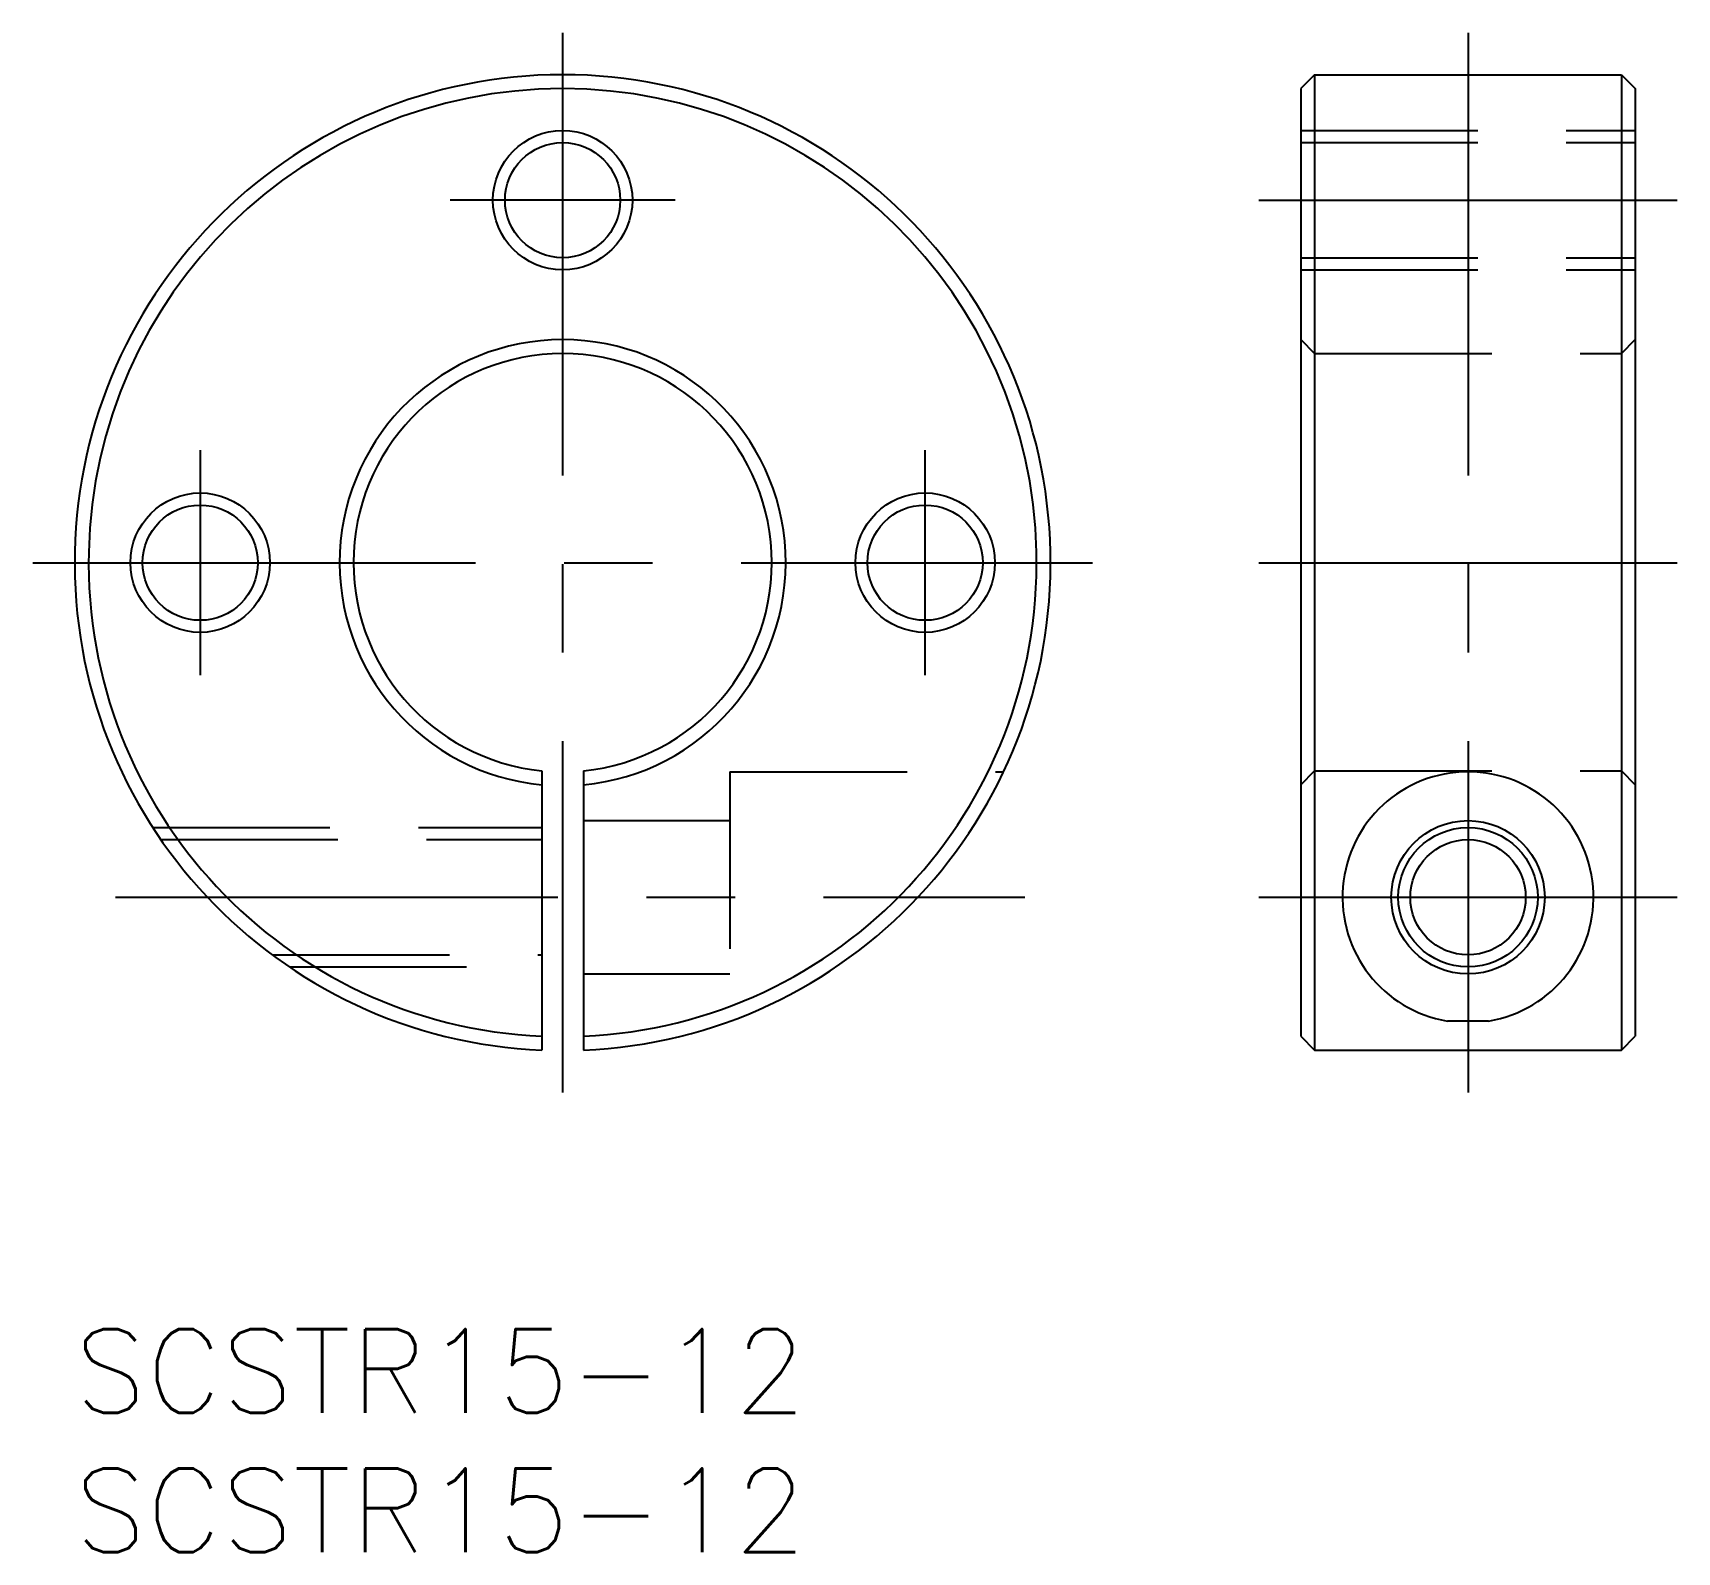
# Model space of a CAD drawing. Extents: x -1.5 to 57.5, y -8 to 46.5.
import ezdxf

# ---------------------------------------------------------------- set-up
doc = ezdxf.new("R2010")
doc.units = 0
doc.header["$LTSCALE"] = 0.5
doc.linetypes.add('CENTER', pattern=[50.8, 31.75, -6.35, 6.35, -6.35])
doc.linetypes.add('DASHED', pattern=[19.05, 12.7, -6.35])
for name, color, linetype in [('MSM_CENTER', 1, 'CENTER'), ('MSM_CONTINUOUS', 7, 'CONTINUOUS'), ('MSM_DASHED', 4, 'DASHED'), ('MSM_NARROW', 5, 'CONTINUOUS'), ('MSM_PART_NUMBER', 7, 'CONTINUOUS')]:
    doc.layers.add(name, color=color, linetype=linetype)
doc.styles.get("Standard").update_dxf_attribs({"font": 'txt.shx', "height": 3, "bigfont": 'bigfont.shx'})

# ---------------------------------------------------------------- blocks, each defined once
blk = doc.blocks.new('*U3')
at = {"layer": 'MSM_PART_NUMBER'}
blk.add_text('SCSTR15-12', height=3, dxfattribs=at).set_placement((0, -3))
blk = doc.blocks.new('*U4')
at = {"layer": 'MSM_PART_NUMBER'}
blk.add_text('SCSTR15-12', height=3, dxfattribs=at).set_placement((0, -8))

msp = doc.modelspace()

# ---------------------------------------------------------------- linework, layer by layer
at = {"layer": 'MSM_CENTER'}
for p, q in [((17.5, 46.484), (17.5, 8.484)), ((49.97, 46.484), (49.97, 8.484)), ((21.531, 40.484), (13.469, 40.484)), ((42.47, 40.484), (57.47, 40.484)), ((4.5, 31.515), (4.5, 23.453)), ((30.5, 23.453), (30.5, 31.515)), ((-1.5, 27.484), (36.5, 27.484)), ((42.47, 27.484), (57.47, 27.484)), ((1.458, 15.484), (34.071, 15.484)), ((42.47, 15.484), (57.47, 15.484))]:
    msp.add_line(p, q, dxfattribs=at)
at = {"layer": 'MSM_CONTINUOUS'}
for p, q in [((44.47, 44.984), (43.97, 44.484)), ((44.47, 44.984), (44.47, 10)), ((44.47, 44.984), (55.47, 44.984)), ((55.47, 44.984), (55.47, 10)), ((55.47, 44.984), (55.97, 44.484)), ((43.97, 44.484), (43.97, 10.5)), ((55.97, 44.484), (55.97, 10.5)), ((16.75, 20.022), (16.75, 10)), ((18.25, 20.022), (18.25, 10)), ((50.707, 11.045), (49.233, 11.045)), ((43.97, 10.5), (44.47, 10)), ((55.47, 10), (55.97, 10.5)), ((44.47, 10), (55.47, 10))]:
    msp.add_line(p, q, dxfattribs=at)
for centre, radius in [((17.5, 40.484), 2.067), ((4.5, 27.484), 2.067), ((30.5, 27.484), 2.067), ((49.97, 15.484), 2.75), ((49.97, 15.484), 2.067)]:
    msp.add_circle(centre, radius, dxfattribs=at)
for centre, radius, start, end in [((17.5, 27.484), 17.5, 272.45629, 267.54371), ((17.5, 27.484), 17, 272.52858, 267.47142), ((17.5, 27.484), 8, 275.37938, 264.62062), ((17.5, 27.484), 7.5, 275.73917, 264.26083), ((49.97, 15.484), 4.5, 279.42278, 260.57722)]:
    msp.add_arc(centre, radius, start, end, dxfattribs=at)
at = {"layer": 'MSM_DASHED'}
for p, q in [((43.97, 42.984), (55.97, 42.984)), ((43.97, 42.551), (55.97, 42.551)), ((43.97, 38.417), (55.97, 38.417)), ((43.97, 37.984), (55.97, 37.984)), ((43.97, 35.484), (44.47, 34.984)), ((55.47, 34.984), (55.97, 35.484)), ((44.47, 34.984), (55.47, 34.984)), ((23.5, 19.984), (33.311, 19.984)), ((23.5, 19.984), (23.5, 11.045)), ((43.97, 19.519), (44.47, 20.022)), ((44.47, 20.022), (55.47, 20.022)), ((55.47, 20.022), (55.97, 19.519)), ((2.803, 17.984), (16.75, 17.984)), ((18.25, 18.234), (23.5, 18.234)), ((3.092, 17.551), (16.75, 17.551)), ((7.09, 13.417), (16.75, 13.417)), ((7.702, 12.984), (16.75, 12.984)), ((18.25, 12.734), (23.5, 12.734))]:
    msp.add_line(p, q, dxfattribs=at)
at = {"layer": 'MSM_NARROW'}
for centre in [(17.5, 40.484), (4.5, 27.484), (30.5, 27.484), (49.97, 15.484)]:
    msp.add_circle(centre, 2.5, dxfattribs=at)

# ---------------------------------------------------------------- block references
at = {"layer": 'MSM_CONTINUOUS'}
for name in ['*U3', '*U4']:
    msp.add_blockref(name, (0, 0), dxfattribs=at)

doc.saveas('drawing.dxf')
